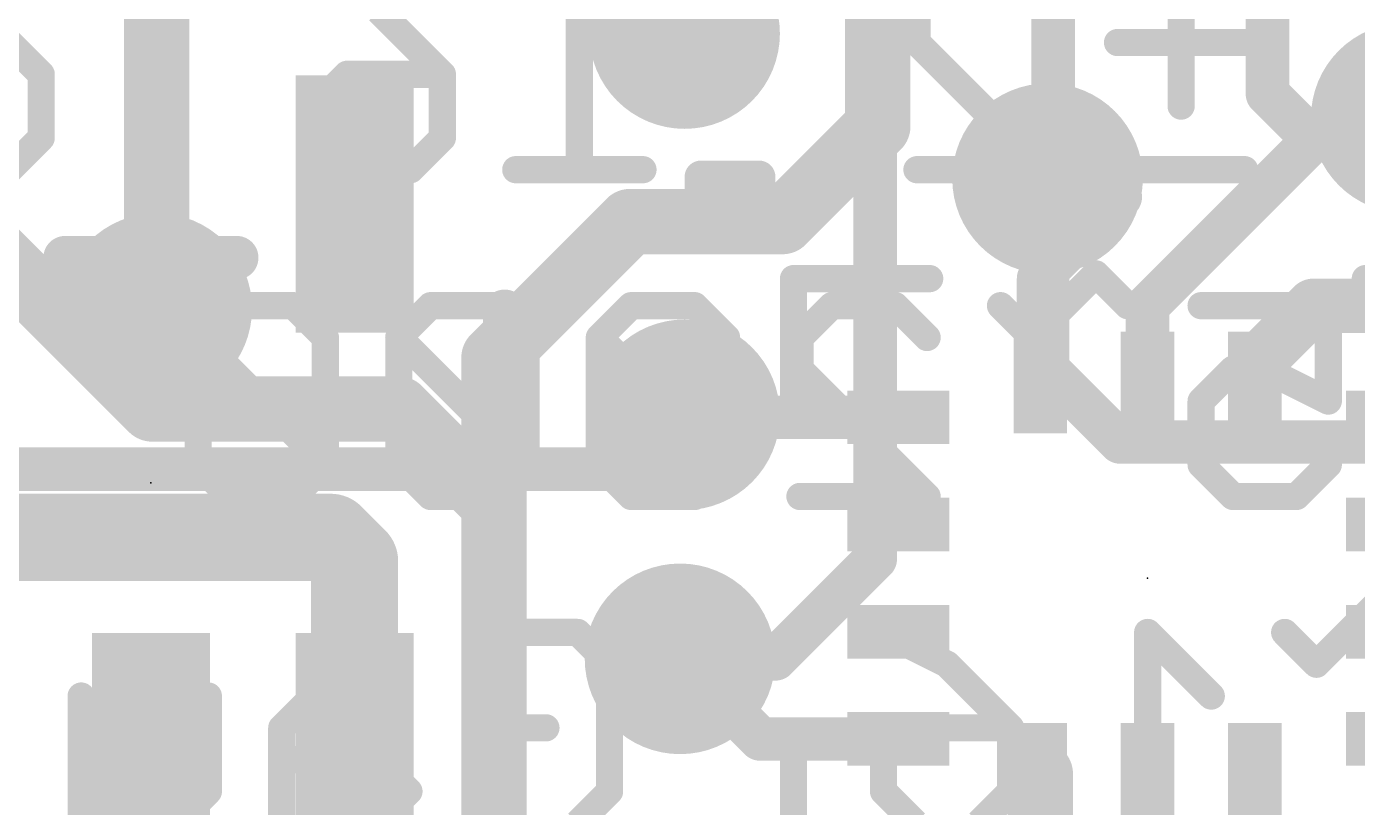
# Model space of a CAD drawing. Extents: x -0.1 to 25.5, y -0.1 to 17.9.
# Drawn here: x 7.22 to 13.42, y 6.04 to 9.68 of the extents above; entities that cross this region are included whole.
import ezdxf

# ---------------------------------------------------------------- set-up
doc = ezdxf.new("R2010")
doc.units = 0
for name, color, linetype in [('1', 12, 'CONTINUOUS'), ('16', 5, 'CONTINUOUS'), ('18', 110, 'CONTINUOUS'), ('21', 40, 'CONTINUOUS'), ('22', 6, 'CONTINUOUS'), ('23', 40, 'CONTINUOUS')]:
    doc.layers.add(name, color=color, linetype=linetype)

# ---------------------------------------------------------------- blocks, each defined once
blk = doc.blocks.new('RECT')
blk.add_solid([(-0.5, -0.5), (0.5, -0.5), (-0.5, 0.5), (0.5, 0.5)])
blk = doc.blocks.new('ROUNDV')
at = {"const_width": 0.5}
blk.add_lwpolyline([(0, -0.25, 1), (0, 0.25, 1), (0, -0.25)], format="xyb", dxfattribs=at)

msp = doc.modelspace()

# ---------------------------------------------------------------- linework, layer by layer
at = {"layer": '1'}
for points, const_width in [([(12.0055, 10.172), (12.0055, 8.5765)], 0.2032), ([(13.0055, 10.172), (13.0055, 9.3705)], 0.2032), ([(11.188, 9.8545), (11.188, 9.2195)], 0.3048), ([(13.0055, 9.3705), (13.22, 9.156)], 0.2032), ([(11.188, 9.2195), (10.7435, 8.775)], 0.3048), ([(13.22, 9.156), (12.446, 8.382)], 0.2032), ([(13.5502, 9.156), (13.22, 9.156)], 0.2032), ([(12.2337, 8.9753), (11.9797, 8.9753)], 0.2032), ([(12.319, 8.89), (12.2337, 8.9753)], 0.2032), ([(6.8478, 8.8566), (7.8034, 7.901)], 0.3048), ([(12.319, 8.89), (12.0055, 8.5765)], 0.2032), ([(10.0323, 8.775), (9.398, 8.1407)], 0.3048), ([(10.7435, 8.775), (10.0323, 8.775)], 0.3048), ([(12.0055, 8.5765), (11.938, 8.509)], 0.2032), ([(11.938, 8.509), (11.938, 8.0325)], 0.2032), ([(7.8251, 8.3693), (7.8251, 7.9227)], 0.3048), ([(12.946, 8.1084), (13.2196, 8.382)], 0.254), ([(13.2196, 8.382), (14.605, 8.382)], 0.254), ([(12.446, 8.382), (12.446, 8.0245)], 0.2032), ([(9.398, 8.1407), (9.398, 7.4565)], 0.3048), ([(12.946, 8.0245), (12.946, 8.1084)], 0.254), ([(11.938, 8.0325), (11.946, 8.0245)], 0.2032), ([(7.8251, 7.9227), (7.8034, 7.901)], 0.3048), ([(7.8034, 7.901), (8.9535, 7.901)], 0.3048), ([(8.9535, 7.901), (9.398, 7.4565)], 0.3048), ([(10.299, 7.862), (10.287, 7.874)], 0.2032), ([(11.2835, 7.862), (10.299, 7.862)], 0.2032), ([(9.398, 7.4565), (9.398, 3.556)], 0.3048), ([(8.636, 7.3025), (6.9215, 7.3025)], 0.4064), ([(8.7478, 7.1907), (8.636, 7.3025)], 0.4064), ([(8.7478, 6.2564), (8.7478, 7.1907)], 0.4064), ([(10.6394, 6.362), (10.2657, 6.7357)], 0.2032), ([(11.2835, 6.362), (10.6394, 6.362)], 0.2032), ([(7.7978, 6.2564), (7.7978, 5.6522)], 0.2032), ([(11.946, 6.1995), (11.946, 5.8721)], 0.3048)]:
    msp.add_lwpolyline(points, dxfattribs=dict(at, const_width=const_width))
for points, const_width in [([(13.0414, 9.4064, 1), (12.9696, 9.3346)], 0.1016), ([(12.9547, 9.3705, 1), (13.0563, 9.3705)], 0.1016), ([(11.2419, 9.1656, 1), (11.1341, 9.2734)], 0.1524), ([(11.1118, 9.2195, 1), (11.2642, 9.2195)], 0.1524), ([(13.22, 9.2068, 1), (13.22, 9.1052)], 0.1016), ([(13.2559, 9.1201, 1), (13.1841, 9.1919)], 0.1016), ([(13.1841, 9.1201, 1), (13.2559, 9.1919)], 0.1016), ([(11.9797, 9.0261, 1), (11.9797, 8.9245)], 0.1016), ([(12.2696, 9.0113, 1), (12.1977, 8.9394)], 0.1016), ([(12.2337, 8.9245, 1), (12.2337, 9.0261)], 0.1016), ([(12.3549, 8.8541, 1), (12.2831, 8.9259)], 0.1016), ([(12.2831, 8.8541, 1), (12.3549, 8.9259)], 0.1016), ([(10.0323, 8.8512, 1), (10.0323, 8.6988)], 0.1524), ([(10.0862, 8.7211, 1), (9.9784, 8.8289)], 0.1524), ([(10.6896, 8.8289, 1), (10.7974, 8.7211)], 0.1524), ([(10.7435, 8.6988, 1), (10.7435, 8.8512)], 0.1524), ([(11.9696, 8.6124, 1), (12.0414, 8.5406)], 0.1016), ([(11.9547, 8.5765, 1), (12.0563, 8.5765)], 0.1016), ([(12.0414, 8.5406, 1), (11.9696, 8.6124)], 0.1016), ([(11.9888, 8.509, 1), (11.8872, 8.509)], 0.1016), ([(11.9021, 8.5449, 1), (11.9739, 8.4731)], 0.1016), ([(7.9013, 8.3693, 1), (7.7489, 8.3693)], 0.1524), ([(13.2196, 8.4455, 1), (13.2196, 8.3185)], 0.127), ([(13.2645, 8.3371, 1), (13.1747, 8.4269)], 0.127), ([(12.4968, 8.382, 1), (12.3952, 8.382)], 0.1016), ([(12.4101, 8.4179, 1), (12.4819, 8.3461)], 0.1016), ([(9.4742, 8.1407, 1), (9.3218, 8.1407)], 0.1524), ([(9.3441, 8.1946, 1), (9.4519, 8.0868)], 0.1524), ([(13.0095, 8.1084, 1), (12.8825, 8.1084)], 0.127), ([(12.9011, 8.1533, 1), (12.9909, 8.0635)], 0.127), ([(11.9739, 8.0684, 1), (11.9021, 7.9966)], 0.1016), ([(7.879, 7.8688, 1), (7.7712, 7.9766)], 0.1524), ([(11.8872, 8.0325, 1), (11.9888, 8.0325)], 0.1016), ([(11.9101, 7.9886, 1), (11.9819, 8.0604)], 0.1016), ([(12.3952, 8.0245, 1), (12.4968, 8.0245)], 0.1016), ([(12.8825, 8.0245, 1), (13.0095, 8.0245)], 0.127), ([(7.8034, 7.9772, 1), (7.8034, 7.8248)], 0.1524), ([(7.7495, 7.9549, 1), (7.8573, 7.8471)], 0.1524), ([(7.7495, 7.8471, 1), (7.8573, 7.9549)], 0.1524), ([(9.0074, 7.9549, 1), (8.8996, 7.8471)], 0.1524), ([(8.9535, 7.8248, 1), (8.9535, 7.9772)], 0.1524), ([(7.7489, 7.9227, 1), (7.9013, 7.9227)], 0.1524), ([(10.3229, 7.9099, 1), (10.2511, 7.8381)], 0.1016), ([(10.299, 7.9128, 1), (10.299, 7.8112)], 0.1016), ([(10.2631, 7.8261, 1), (10.3349, 7.8979)], 0.1016), ([(11.2835, 7.8112, 1), (11.2835, 7.9128)], 0.1016), ([(9.4742, 7.4565, 1), (9.3218, 7.4565)], 0.1524), ([(9.3441, 7.4026, 1), (9.4519, 7.5104)], 0.1524), ([(9.3218, 7.4565, 1), (9.4742, 7.4565)], 0.1524), ([(8.7078, 7.3743, 1), (8.5642, 7.2307)], 0.2032), ([(8.636, 7.2009, 1), (8.636, 7.4041)], 0.2032), ([(8.8494, 7.1907, 1), (8.6462, 7.1907)], 0.2032), ([(8.676, 7.1189, 1), (8.8196, 7.2625)], 0.2032), ([(10.3016, 6.7716, 1), (10.2298, 6.6998)], 0.1016), ([(10.6394, 6.4128, 1), (10.6394, 6.3112)], 0.1016), ([(11.2835, 6.3112, 1), (11.2835, 6.4128)], 0.1016), ([(10.6035, 6.3261, 1), (10.6753, 6.3979)], 0.1016), ([(7.8486, 6.2564, 1), (7.747, 6.2564)], 0.1016), ([(8.6462, 6.2564, 1), (8.8494, 6.2564)], 0.2032), ([(12.0222, 6.1995, 1), (11.8698, 6.1995)], 0.1524)]:
    msp.add_lwpolyline(points, format="xyb", dxfattribs=dict(at, const_width=const_width))
at = {"layer": '16'}
for points, const_width in [([(11.176, 7.2015), (11.176, 12.7)], 0.2032), ([(7.8251, 10.7169), (7.8251, 8.3693)], 0.3048), ([(11.9797, 8.9753), (11.9797, 8.0863)], 0.2032), ([(11.9797, 8.0863), (12.319, 7.747)], 0.2032), ([(10.287, 7.874), (10.033, 7.62)], 0.2032), ([(12.319, 7.747), (16.175, 7.747)], 0.2032), ([(10.033, 7.62), (6.6655, 7.62)], 0.2032), ([(11.176, 7.2015), (10.7102, 6.7357)], 0.2032), ([(10.2657, 6.7357), (10.7102, 6.7357)], 0.2032)]:
    msp.add_lwpolyline(points, dxfattribs=dict(at, const_width=const_width))
for points, const_width in [([(12.0305, 8.9753, 1), (11.9289, 8.9753)], 0.1016), ([(7.7489, 8.3693, 1), (7.9013, 8.3693)], 0.1524), ([(12.0156, 8.1223, 1), (11.9437, 8.0504)], 0.1016), ([(11.9289, 8.0863, 1), (12.0305, 8.0863)], 0.1016), ([(10.3229, 7.8381, 1), (10.2511, 7.9099)], 0.1016), ([(12.319, 7.7978, 1), (12.319, 7.6962)], 0.1016), ([(12.2831, 7.7111, 1), (12.3549, 7.7829)], 0.1016), ([(9.9971, 7.6559, 1), (10.0689, 7.5841)], 0.1016), ([(10.033, 7.5692, 1), (10.033, 7.6708)], 0.1016), ([(11.2119, 7.1656, 1), (11.1401, 7.2374)], 0.1016), ([(11.1252, 7.2015, 1), (11.2268, 7.2015)], 0.1016), ([(10.2657, 6.7865, 1), (10.2657, 6.6849)], 0.1016), ([(10.7102, 6.6849, 1), (10.7102, 6.7865)], 0.1016), ([(10.6743, 6.7716, 1), (10.7461, 6.6998)], 0.1016)]:
    msp.add_lwpolyline(points, format="xyb", dxfattribs=dict(at, const_width=const_width))
at = {"layer": '21'}
for points, const_width in [([(10.3632, 8.7122), (10.3632, 8.9834)], 0.1524), ([(10.3632, 8.9834), (10.6344, 8.9834)], 0.1524), ([(10.6344, 8.9834), (10.6344, 8.7122)], 0.1524), ([(10.6344, 8.7122), (10.3632, 8.7122)], 0.1524), ([(7.3978, 8.6065), (8.1978, 8.6065)], 0.2032), ([(11.43, 8.509), (10.795, 8.509)], 0.127), ([(10.795, 8.509), (10.795, 7.874)], 0.127), ([(13.462, 8.509), (14.097, 8.509)], 0.127), ([(9.4478, 8.3565), (9.4478, 6.7565)], 0.2032), ([(10.795, 6.35), (10.795, 5.715)], 0.127)]:
    msp.add_lwpolyline(points, dxfattribs=dict(at, const_width=const_width))
for points, const_width in [([(10.4013, 8.9834, 1), (10.3251, 8.9834)], 0.0762), ([(10.3632, 9.0215, 1), (10.3632, 8.9453)], 0.0762), ([(10.6725, 8.9834, 1), (10.5963, 8.9834)], 0.0762), ([(10.6344, 8.9453, 1), (10.6344, 9.0215)], 0.0762), ([(10.3632, 8.7503, 1), (10.3632, 8.6741)], 0.0762), ([(10.6344, 8.6741, 1), (10.6344, 8.7503)], 0.0762), ([(7.3978, 8.6573, 1), (7.3978, 8.5557)], 0.1016), ([(8.1978, 8.5557, 1), (8.1978, 8.6573)], 0.1016), ([(10.3251, 8.7122, 1), (10.4013, 8.7122)], 0.0762), ([(10.5963, 8.7122, 1), (10.6725, 8.7122)], 0.0762), ([(10.795, 8.5408, 1), (10.795, 8.4772)], 0.0635), ([(10.8268, 8.509, 1), (10.7632, 8.509)], 0.0635), ([(11.43, 8.4772, 1), (11.43, 8.5408)], 0.0635), ([(13.462, 8.5408, 1), (13.462, 8.4772)], 0.0635), ([(9.4986, 8.3565, 1), (9.397, 8.3565)], 0.1016), ([(10.7632, 7.874, 1), (10.8268, 7.874)], 0.0635), ([(9.397, 6.7565, 1), (9.4986, 6.7565)], 0.1016), ([(10.8268, 6.35, 1), (10.7632, 6.35)], 0.0635)]:
    msp.add_lwpolyline(points, format="xyb", dxfattribs=dict(at, const_width=const_width))
at = {"layer": '22', "const_width": 0.127}
for points in [[(10.0927, 9.6102), (9.7962, 9.9068)], [(9.7962, 9.9068), (9.7962, 9.017)], [(12.6027, 9.9068), (12.6027, 9.3136)], [(8.8606, 9.7585), (9.1572, 9.4619)], [(11.3706, 9.6102), (11.3706, 9.7585)], [(7.1379, 9.6102), (7.2862, 9.4619)], [(11.9638, 9.017), (11.3706, 9.6102)], [(12.8993, 9.6102), (12.3061, 9.6102)], [(7.2862, 9.4619), (7.2862, 9.1653)], [(8.5641, 9.3136), (8.7124, 9.4619)], [(8.7124, 9.4619), (9.1572, 9.4619)], [(9.1572, 9.4619), (9.1572, 9.1653)], [(8.5641, 9.1653), (8.5641, 9.3136)], [(7.2862, 9.1653), (7.1379, 9.017)], [(8.7124, 9.017), (8.5641, 9.1653)], [(9.1572, 9.1653), (9.0089, 9.017)], [(9.0089, 9.017), (8.7124, 9.017)], [(10.0927, 9.017), (9.4996, 9.017)], [(11.3706, 9.017), (11.9638, 9.017)], [(12.8993, 9.017), (12.3061, 9.017)], [(12.2053, 8.5311), (11.9087, 8.2345)], [(12.3536, 8.3828), (12.2053, 8.5311)], [(8.1666, 8.3828), (8.0183, 8.2345)], [(8.4632, 8.3828), (8.1666, 8.3828)], [(8.6115, 8.2345), (8.4632, 8.3828)], [(9.1022, 8.3828), (8.9539, 8.2345)], [(9.3987, 8.3828), (9.1022, 8.3828)], [(9.547, 8.2345), (9.3987, 8.3828)], [(10.0377, 8.3828), (9.8894, 8.2345)], [(10.3343, 8.3828), (10.0377, 8.3828)], [(10.4825, 8.2345), (10.3343, 8.3828)], [(10.8249, 8.2345), (10.9732, 8.3828)], [(10.9732, 8.3828), (11.2698, 8.3828)], [(11.2698, 8.3828), (11.4181, 8.2345)], [(11.9087, 8.2345), (11.7604, 8.3828)], [(12.6959, 8.3828), (13.2891, 8.3828)], [(13.2891, 8.3828), (13.2891, 7.9379)], [(8.0183, 8.2345), (8.0183, 7.6413)], [(8.6115, 7.6413), (8.0183, 8.2345)], [(8.6115, 7.6413), (8.6115, 8.2345)], [(8.9539, 8.2345), (8.9539, 7.6413)], [(9.547, 7.6413), (8.9539, 8.2345)], [(9.547, 7.6413), (9.547, 8.2345)], [(9.8894, 8.2345), (9.8894, 7.6413)], [(10.4825, 7.6413), (9.8894, 8.2345)], [(10.4825, 7.6413), (10.4825, 8.2345)], [(10.8249, 8.0862), (10.8249, 8.2345)], [(11.4181, 7.493), (10.8249, 8.0862)], [(12.8442, 8.0862), (12.6959, 7.9379)], [(12.9925, 8.0862), (12.8442, 8.0862)], [(13.2891, 7.9379), (12.9925, 8.0862)], [(12.6959, 7.9379), (12.6959, 7.6413)], [(8.0183, 7.6413), (8.1666, 7.493)], [(8.4632, 7.493), (8.6115, 7.6413)], [(8.9539, 7.6413), (9.1022, 7.493)], [(9.3987, 7.493), (9.547, 7.6413)], [(9.8894, 7.6413), (10.0377, 7.493)], [(10.3343, 7.493), (10.4825, 7.6413)], [(12.6959, 7.6413), (12.8442, 7.493)], [(13.1408, 7.493), (13.2891, 7.6413)], [(8.1666, 7.493), (8.4632, 7.493)], [(9.1022, 7.493), (9.3987, 7.493)], [(10.0377, 7.493), (10.3343, 7.493)], [(10.8249, 7.493), (11.4181, 7.493)], [(12.8442, 7.493), (13.1408, 7.493)], [(13.5306, 7.0071), (13.234, 6.7105)], [(9.3437, 6.7105), (9.492, 6.8588)], [(9.492, 6.8588), (9.7885, 6.8588)], [(9.7885, 6.8588), (9.9368, 6.7105)], [(11.2147, 6.8588), (11.5113, 6.7105)], [(12.7434, 6.5622), (12.4468, 6.8588)], [(12.4468, 6.8588), (12.4468, 5.969)], [(13.234, 6.7105), (13.0857, 6.8588)], [(9.9368, 6.7105), (9.9368, 6.1173)], [(11.5113, 6.7105), (11.8079, 6.4139)], [(7.4726, 5.969), (7.4726, 6.5622)], [(8.0658, 6.5622), (8.0658, 6.1173)], [(8.5564, 6.5622), (8.4081, 6.4139)], [(8.853, 6.5622), (8.5564, 6.5622)], [(8.4081, 6.4139), (8.4081, 5.969)], [(9.3437, 6.1173), (9.3437, 6.4139)], [(9.3437, 6.4139), (9.6402, 6.4139)], [(11.2147, 6.2656), (11.363, 6.4139)], [(11.363, 6.4139), (11.8079, 6.4139)], [(11.8079, 6.4139), (11.8079, 6.1173)], [(8.853, 6.2656), (8.4081, 6.2656)], [(9.0013, 6.1173), (8.853, 6.2656)], [(11.2147, 6.1173), (11.2147, 6.2656)], [(8.0658, 6.1173), (7.9175, 5.969)], [(8.853, 5.969), (9.0013, 6.1173)], [(9.492, 5.969), (9.3437, 6.1173)], [(9.9368, 6.1173), (9.7885, 5.969)], [(11.363, 5.969), (11.2147, 6.1173)], [(11.8079, 6.1173), (11.6596, 5.969)]]:
    msp.add_lwpolyline(points, dxfattribs=at)
at = {"layer": '22', "const_width": 0.0635}
for points in [[(10.0703, 9.5877, 1), (10.1152, 9.6326)], [(11.3931, 9.6326, 1), (11.3482, 9.5877)], [(11.3389, 9.6102, 1), (11.4024, 9.6102)], [(12.3061, 9.6419, 1), (12.3061, 9.5784)], [(12.8993, 9.5784, 1), (12.8993, 9.6419)], [(7.3179, 9.4619, 1), (7.2544, 9.4619)], [(7.2637, 9.4394, 1), (7.3086, 9.4843)], [(8.7124, 9.4936, 1), (8.7124, 9.4301)], [(8.7348, 9.4394, 1), (8.6899, 9.4843)], [(9.189, 9.4619, 1), (9.1255, 9.4619)], [(9.1348, 9.4394, 1), (9.1797, 9.4843)], [(9.1572, 9.4301, 1), (9.1572, 9.4936)], [(8.5958, 9.3136, 1), (8.5323, 9.3136)], [(8.5416, 9.336, 1), (8.5865, 9.2911)], [(12.571, 9.3136, 1), (12.6345, 9.3136)], [(7.2544, 9.1653, 1), (7.3179, 9.1653)], [(7.3086, 9.1428, 1), (7.2637, 9.1877)], [(8.5323, 9.1653, 1), (8.5958, 9.1653)], [(8.5865, 9.1877, 1), (8.5416, 9.1428)], [(9.1255, 9.1653, 1), (9.189, 9.1653)], [(9.1797, 9.1428, 1), (9.1348, 9.1877)], [(8.7124, 9.0488, 1), (8.7124, 8.9853)], [(8.6899, 8.9945, 1), (8.7348, 9.0395)], [(8.9865, 9.0395, 1), (9.0314, 8.9945)], [(9.0089, 8.9853, 1), (9.0089, 9.0488)], [(9.4996, 9.0488, 1), (9.4996, 8.9853)], [(10.0927, 8.9853, 1), (10.0927, 9.0488)], [(11.3706, 9.0488, 1), (11.3706, 8.9853)], [(11.9413, 8.9945, 1), (11.9862, 9.0395)], [(11.9638, 8.9853, 1), (11.9638, 9.0488)], [(12.3061, 9.0488, 1), (12.3061, 8.9853)], [(12.8993, 8.9853, 1), (12.8993, 9.0488)], [(9.7644, 9.017, 1), (9.8279, 9.017)], [(12.2277, 8.5535, 1), (12.1828, 8.5086)], [(12.2277, 8.5086, 1), (12.1828, 8.5535)], [(8.1666, 8.4145, 1), (8.1666, 8.351)], [(8.1891, 8.3603, 1), (8.1442, 8.4052)], [(8.4857, 8.4052, 1), (8.4408, 8.3603)], [(8.4632, 8.351, 1), (8.4632, 8.4145)], [(9.1022, 8.4145, 1), (9.1022, 8.351)], [(9.1246, 8.3603, 1), (9.0797, 8.4052)], [(9.4212, 8.4052, 1), (9.3763, 8.3603)], [(9.3987, 8.351, 1), (9.3987, 8.4145)], [(10.0377, 8.4145, 1), (10.0377, 8.351)], [(10.0601, 8.3603, 1), (10.0152, 8.4052)], [(10.3567, 8.4052, 1), (10.3118, 8.3603)], [(10.3343, 8.351, 1), (10.3343, 8.4145)], [(10.9732, 8.4145, 1), (10.9732, 8.351)], [(10.9956, 8.3603, 1), (10.9507, 8.4052)], [(11.2922, 8.4052, 1), (11.2473, 8.3603)], [(11.2698, 8.351, 1), (11.2698, 8.4145)], [(11.7829, 8.4052, 1), (11.738, 8.3603)], [(12.6959, 8.4145, 1), (12.6959, 8.351)], [(13.3209, 8.3828, 1), (13.2574, 8.3828)], [(13.2891, 8.351, 1), (13.2891, 8.4145)], [(12.3311, 8.3603, 1), (12.376, 8.4052)], [(8.0501, 8.2345, 1), (7.9866, 8.2345)], [(8.0408, 8.2569, 1), (7.9959, 8.212)], [(7.9959, 8.2569, 1), (8.0408, 8.212)], [(8.6433, 8.2345, 1), (8.5798, 8.2345)], [(8.5891, 8.212, 1), (8.634, 8.2569)], [(8.9856, 8.2345, 1), (8.9221, 8.2345)], [(8.9763, 8.2569, 1), (8.9314, 8.212)], [(8.9314, 8.2569, 1), (8.9763, 8.212)], [(9.5788, 8.2345, 1), (9.5153, 8.2345)], [(9.5246, 8.212, 1), (9.5695, 8.2569)], [(9.9211, 8.2345, 1), (9.8576, 8.2345)], [(9.9118, 8.2569, 1), (9.8669, 8.212)], [(9.8669, 8.2569, 1), (9.9118, 8.212)], [(10.5143, 8.2345, 1), (10.4508, 8.2345)], [(10.4601, 8.212, 1), (10.505, 8.2569)], [(10.8566, 8.2345, 1), (10.7931, 8.2345)], [(10.8024, 8.2569, 1), (10.8473, 8.212)], [(11.3956, 8.212, 1), (11.4405, 8.2569)], [(11.8863, 8.2569, 1), (11.9312, 8.212)], [(11.8863, 8.212, 1), (11.9312, 8.2569)], [(10.8473, 8.1086, 1), (10.8024, 8.0637)], [(12.8442, 8.1179, 1), (12.8442, 8.0544)], [(12.8667, 8.0637, 1), (12.8218, 8.1086)], [(13.0067, 8.1146, 1), (12.9783, 8.0578)], [(12.9925, 8.0544, 1), (12.9925, 8.1179)], [(10.7931, 8.0862, 1), (10.8566, 8.0862)], [(12.7277, 7.9379, 1), (12.6642, 7.9379)], [(12.6735, 7.9603, 1), (12.7184, 7.9154)], [(13.2574, 7.9379, 1), (13.3209, 7.9379)], [(13.2749, 7.9095, 1), (13.3033, 7.9663)], [(8.0408, 7.6637, 1), (7.9959, 7.6188)], [(8.634, 7.6188, 1), (8.5891, 7.6637)], [(8.9763, 7.6637, 1), (8.9314, 7.6188)], [(9.5695, 7.6188, 1), (9.5246, 7.6637)], [(9.9118, 7.6637, 1), (9.8669, 7.6188)], [(10.505, 7.6188, 1), (10.4601, 7.6637)], [(12.7184, 7.6637, 1), (12.6735, 7.6188)], [(13.3116, 7.6188, 1), (13.2667, 7.6637)], [(7.9866, 7.6413, 1), (8.0501, 7.6413)], [(8.5798, 7.6413, 1), (8.6433, 7.6413)], [(8.5891, 7.6188, 1), (8.634, 7.6637)], [(8.9221, 7.6413, 1), (8.9856, 7.6413)], [(9.5153, 7.6413, 1), (9.5788, 7.6413)], [(9.5246, 7.6188, 1), (9.5695, 7.6637)], [(9.8576, 7.6413, 1), (9.9211, 7.6413)], [(10.4508, 7.6413, 1), (10.5143, 7.6413)], [(10.4601, 7.6188, 1), (10.505, 7.6637)], [(12.6642, 7.6413, 1), (12.7277, 7.6413)], [(8.1666, 7.5248, 1), (8.1666, 7.4613)], [(8.1442, 7.4705, 1), (8.1891, 7.5155)], [(8.4408, 7.5155, 1), (8.4857, 7.4705)], [(8.4632, 7.4613, 1), (8.4632, 7.5248)], [(9.1022, 7.5248, 1), (9.1022, 7.4613)], [(9.0797, 7.4705, 1), (9.1246, 7.5155)], [(9.3763, 7.5155, 1), (9.4212, 7.4705)], [(9.3987, 7.4613, 1), (9.3987, 7.5248)], [(10.0377, 7.5248, 1), (10.0377, 7.4613)], [(10.0152, 7.4705, 1), (10.0601, 7.5155)], [(10.3118, 7.5155, 1), (10.3567, 7.4705)], [(10.3343, 7.4613, 1), (10.3343, 7.5248)], [(10.8249, 7.5248, 1), (10.8249, 7.4613)], [(11.3956, 7.4705, 1), (11.4405, 7.5155)], [(11.4181, 7.4613, 1), (11.4181, 7.5248)], [(12.8442, 7.5248, 1), (12.8442, 7.4613)], [(12.8218, 7.4705, 1), (12.8667, 7.5155)], [(13.1184, 7.5155, 1), (13.1633, 7.4705)], [(13.1408, 7.4613, 1), (13.1408, 7.5248)], [(9.492, 6.8905, 1), (9.492, 6.827)], [(9.5144, 6.8363, 1), (9.4695, 6.8812)], [(9.811, 6.8812, 1), (9.7661, 6.8363)], [(9.7885, 6.827, 1), (9.7885, 6.8905)], [(11.2289, 6.8872, 1), (11.2005, 6.8304)], [(12.4693, 6.8812, 1), (12.4243, 6.8363)], [(12.4786, 6.8588, 1), (12.4151, 6.8588)], [(13.1082, 6.8812, 1), (13.0633, 6.8363)], [(9.9686, 6.7105, 1), (9.9051, 6.7105)], [(11.5337, 6.7329, 1), (11.4888, 6.688)], [(11.4971, 6.6821, 1), (11.5255, 6.7389)], [(9.3212, 6.7329, 1), (9.3661, 6.688)], [(9.9144, 6.688, 1), (9.9593, 6.7329)], [(13.2116, 6.7329, 1), (13.2565, 6.688)], [(13.2116, 6.688, 1), (13.2565, 6.7329)], [(7.5044, 6.5622, 1), (7.4409, 6.5622)], [(8.0975, 6.5622, 1), (8.034, 6.5622)], [(8.5564, 6.5939, 1), (8.5564, 6.5304)], [(8.5789, 6.5397, 1), (8.534, 6.5846)], [(8.853, 6.5304, 1), (8.853, 6.5939)], [(12.7209, 6.5397, 1), (12.7658, 6.5846)], [(8.4399, 6.4139, 1), (8.3764, 6.4139)], [(8.3857, 6.4363, 1), (8.4306, 6.3914)], [(9.3754, 6.4139, 1), (9.3119, 6.4139)], [(9.3437, 6.4456, 1), (9.3437, 6.3821)], [(9.6402, 6.3821, 1), (9.6402, 6.4456)], [(11.363, 6.4456, 1), (11.363, 6.3821)], [(11.3854, 6.3914, 1), (11.3405, 6.4363)], [(11.8396, 6.4139, 1), (11.7761, 6.4139)], [(11.7854, 6.3914, 1), (11.8303, 6.4363)], [(11.8079, 6.3821, 1), (11.8079, 6.4456)], [(8.4081, 6.2973, 1), (8.4081, 6.2338)], [(8.8755, 6.288, 1), (8.8306, 6.2431)], [(8.853, 6.2338, 1), (8.853, 6.2973)], [(11.2464, 6.2656, 1), (11.1829, 6.2656)], [(11.1922, 6.288, 1), (11.2371, 6.2431)], [(8.034, 6.1173, 1), (8.0975, 6.1173)], [(8.0882, 6.0948, 1), (8.0433, 6.1397)], [(9.0238, 6.0948, 1), (8.9789, 6.1397)], [(8.9789, 6.0948, 1), (9.0238, 6.1397)], [(9.3119, 6.1173, 1), (9.3754, 6.1173)], [(9.3661, 6.1397, 1), (9.3212, 6.0948)], [(9.9051, 6.1173, 1), (9.9686, 6.1173)], [(9.9593, 6.0948, 1), (9.9144, 6.1397)], [(11.1829, 6.1173, 1), (11.2464, 6.1173)], [(11.2371, 6.1397, 1), (11.1922, 6.0948)], [(11.7761, 6.1173, 1), (11.8396, 6.1173)], [(11.8303, 6.0948, 1), (11.7854, 6.1397)]]:
    msp.add_lwpolyline(points, format="xyb", dxfattribs=at)
at = {"layer": '23'}
for p in [(7.7978, 7.5565), (12.446, 7.112)]:
    msp.add_point(p, dxfattribs=at)

# ---------------------------------------------------------------- block references
at = {"layer": '1'}
for p, xscale, yscale in [((8.7478, 8.8566), 0.55, 1.2), ((11.2835, 7.862), 0.475, 0.25), ((11.2835, 7.362), 0.475, 0.25), ((11.2835, 6.862), 0.475, 0.25), ((7.7978, 6.2564), 0.55, 1.2), ((8.7478, 6.2564), 0.55, 1.2), ((11.2835, 6.362), 0.475, 0.25)]:
    msp.add_blockref('RECT', p, dxfattribs=dict(at, xscale=xscale, yscale=yscale))
at = {"layer": '1', "xscale": 0.475, "yscale": 0.25}
for p, rotation in [((11.946, 8.0245), 270), ((12.446, 8.0245), 270), ((12.946, 8.0245), 270), ((13.6085, 7.862), 180), ((13.6085, 7.362), 180), ((13.6085, 6.862), 180), ((13.6085, 6.362), 180), ((11.946, 6.1995), 90), ((12.446, 6.1995), 90), ((12.946, 6.1995), 90)]:
    msp.add_blockref('RECT', p, dxfattribs=dict(at, rotation=rotation))
at = {"layer": '18', "xscale": 0.889, "yscale": 0.889}
for p in [(10.287, 9.652), (10.287, 9.652), (13.6525, 9.2583), (13.6525, 9.2583), (11.9797, 8.9753), (11.9797, 8.9753), (7.8251, 8.3693), (7.8251, 8.3693), (10.287, 7.874), (10.287, 7.874), (10.2657, 6.7357), (10.2657, 6.7357)]:
    msp.add_blockref('ROUNDV', p, dxfattribs=at)

doc.saveas('drawing.dxf')
